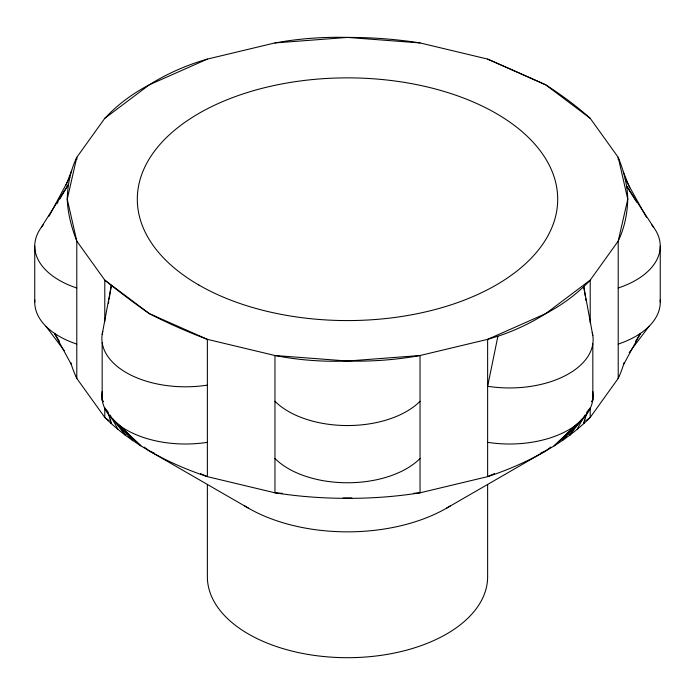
<?xml version="1.0" encoding="UTF-8"?>
<svg xmlns="http://www.w3.org/2000/svg" width="695" height="695" viewBox="0 0 695 695"><rect width="100%" height="100%" fill="white"/><g stroke="black" fill="none" stroke-linecap="round" stroke-linejoin="round"><path stroke-width="1.04" d="M584.538 419.25L583.87 423.498L586.745 413.151M108.411 303.515L108.759 301.387M109.098 299.258L111.348 285.41L102.208 334.199M248.41 508.141L149.329 450.933A280.259 160.754 0.4 0 1 104.789 417.426L76.789 378.401L76.789 241.095A280.259 122.946 34.8 0 1 67.241 199.222L76.789 157.339L104.789 118.315L111.296 111.765A280.259 211.454 40.9 0 1 149.329 84.807A280.259 226.24 27.7 0 1 207.371 59.092L274.959 42.925L286.844 40.979A280.259 217.274 3.2 0 1 347.5 37.417L420.041 42.925L487.629 59.092A280.259 8.01 23 0 1 545.671 84.807L590.211 118.315L618.211 157.339L627.759 199.222A280.259 155.619 35.8 0 1 618.211 241.095L590.211 280.128A280.259 207.996 33.3 0 1 545.671 313.636A280.259 239.254 46 0 1 497.915 336.224L487.629 386.264A83.6 48.268 0 0 0 592.218 332.549M618.689 376.308L618.211 378.401L590.211 417.426A280.259 166.982 2.2 0 1 545.671 450.933L446.59 508.141M65.947 185.261L71.715 170.379M49.067 216.223L69.874 177.26M577.076 429.397L583.174 417.956M591.819 401.753L592.835 399.842L592.835 343.782M623.502 364.658L640.573 333.305L635.499 341.427M56.999 203.609L58.093 201.776M59.735 199.031L68.518 184.375L39.824 229.576A83.6 48.268 0 0 0 76.789 288.008M573.384 429.675L569.848 435.096L582.002 419.102M591.654 401.649L592.835 399.842M629.192 352.617L648.982 326.398M583.922 416.574L585.199 414.898M587.119 412.37L590.324 408.156L586.806 412.213M566.408 435.73L562.194 440.595L585.338 416.096L554.132 445.877L578.04 423.411M567.815 434.106L570.63 430.865M572.037 429.241L574.852 426M104.789 118.315L149.329 84.807L207.371 59.092M144.186 447.067L149.329 450.933A280.259 162.439 -0.1 0 0 207.371 476.648L274.959 492.816A280.259 165.679 -0.2 0 0 347.5 498.324A280.259 170.171 0.4 0 0 420.041 492.816L487.629 476.648A280.259 168.59 1.7 0 0 545.671 450.933L550.814 447.067M585.928 420.649L590.211 417.426L590.211 407.774M494.519 473.599L487.629 476.648L487.629 339.351L545.671 313.636L590.211 280.128L590.211 322.767M540.753 453.114L545.671 450.933M497.915 336.224L487.629 339.351L420.041 355.519A280.259 217.274 3.2 0 1 347.5 361.026A280.259 244.414 -6.7 0 1 274.959 355.519L207.371 339.351L149.329 313.636L104.789 280.128L76.789 241.095L67.241 199.222A280.259 158.521 31.8 0 1 76.789 157.339L76.789 159.476M274.959 42.925L347.5 37.417A280.259 166.591 -0.2 0 1 420.041 42.925M351.826 498.002L343.174 498.002M413.542 493.311L420.041 492.816L420.041 355.519L347.5 361.026L274.959 355.519L274.959 492.816L282.544 493.389M487.629 59.092L545.671 84.807A280.259 99.055 18.2 0 1 590.211 118.315M149.329 450.933L154.247 453.114M200.481 473.599L207.371 476.648L207.371 339.351A280.259 93.973 12.1 0 1 149.329 313.636A280.259 44.68 29.1 0 1 104.789 280.128L104.789 321.637M109.072 420.649L104.789 417.426L104.789 407.774M116.96 423.411L140.868 445.825L109.662 416.096L132.806 440.517L129.296 436.469M108.194 412.205L104.676 408.156L107.881 412.352M120.852 426.765L127.185 434.045M109.801 414.872L111.078 416.548M112.998 419.068L125.152 435.009L121.616 429.597M46.018 326.398L64.244 350.654M102.165 342.635L102.165 399.842L103.346 401.649M636.62 202.08L626.508 185.843L655.177 229.576A83.6 48.268 0 0 1 618.211 288.008M59.431 341.393L54.427 333.305L71.359 364.571M625.153 178.919L646.393 217.257M102.165 399.842L103.181 401.745M111.826 417.912L117.924 429.319M623.319 171.847L629.74 187.911M108.255 413.117L111.13 423.455L110.462 419.207M76.311 376.308L76.789 378.401A273.144 156.705 2.2 0 1 70.751 362.582M592.792 335.346L583.748 286.609L585.277 296.183M585.616 298.311L585.963 300.44M660.25 246.134L660.25 302.195M618.211 159.476L618.211 157.339A280.259 135.456 27.6 0 1 627.759 199.222L618.211 241.095L618.211 378.401A279.972 162.3 1.6 0 0 624.084 362.677M487.629 484.571L487.629 576.798A140.129 80.907 0 0 1 347.5 657.696A140.129 80.907 0 0 1 207.371 576.798L207.371 484.571M34.75 246.134L34.75 302.195M450.473 505.812A140.129 80.907 0 0 1 244.527 505.812M420.041 458.492A83.6 48.268 0 0 1 347.5 482.764A83.6 48.268 0 0 1 274.959 458.492M207.371 442.324A83.6 48.268 0 0 1 102.208 391.407M207.371 385.117A83.6 48.268 0 0 1 102.782 331.402M420.041 401.284A83.6 48.268 0 0 1 347.5 425.548A83.6 48.268 0 0 1 274.959 401.284M651.736 224.911A83.6 48.268 0 0 1 653.569 227.222M41.431 227.222A83.6 48.268 0 0 1 43.264 224.911M592.792 391.407A83.6 48.268 0 0 1 487.629 442.324M76.789 344.077A83.6 48.268 0 0 1 34.828 300.084M660.172 300.084A83.6 48.268 0 0 1 618.211 344.077M198.866 285.028A210.194 121.356 0 0 0 550.536 230.627A210.194 121.356 0 0 0 293.099 82.001A210.194 121.356 0 0 0 198.866 285.028"/></g></svg>
